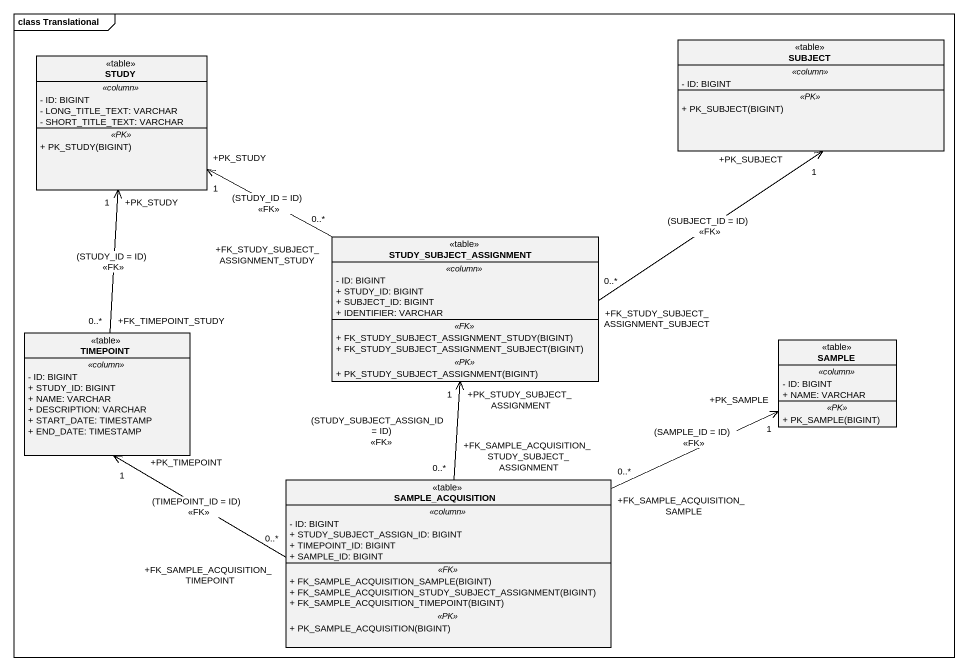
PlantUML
@startuml
mainframe class Translational
hide circle
hide empty members
skinparam classAttributeIconSize 0
class SUBJECT <<table>> {
  .. <<column>> ..
  - ID: BIGINT
  .. <<PK>> ..
  + PK_SUBJECT(BIGINT)
}
class STUDY <<table>> {
  .. <<column>> ..
  - ID: BIGINT
  - LONG_TITLE_TEXT: VARCHAR
  - SHORT_TITLE_TEXT: VARCHAR
  .. <<PK>> ..
  + PK_STUDY(BIGINT)
}
class STUDY_SUBJECT_ASSIGNMENT <<table>> {
  .. <<column>> ..
  - ID: BIGINT
  + STUDY_ID: BIGINT
  + SUBJECT_ID: BIGINT
  + IDENTIFIER: VARCHAR
  .. <<FK>> ..
  + FK_STUDY_SUBJECT_ASSIGNMENT_STUDY(BIGINT)
  + FK_STUDY_SUBJECT_ASSIGNMENT_SUBJECT(BIGINT)
  .. <<PK>> ..
  + PK_STUDY_SUBJECT_ASSIGNMENT(BIGINT)
}
class TIMEPOINT <<table>> {
  .. <<column>> ..
  - ID: BIGINT
  + STUDY_ID: BIGINT
  + NAME: VARCHAR
  + DESCRIPTION: VARCHAR
  + START_DATE: TIMESTAMP
  + END_DATE: TIMESTAMP
}
class SAMPLE <<table>> {
  .. <<column>> ..
  - ID: BIGINT
  + NAME: VARCHAR
  .. <<PK>> ..
  + PK_SAMPLE(BIGINT)
}
class SAMPLE_ACQUISITION <<table>> {
  .. <<column>> ..
  - ID: BIGINT
  + STUDY_SUBJECT_ASSIGN_ID: BIGINT
  + TIMEPOINT_ID: BIGINT
  + SAMPLE_ID: BIGINT
  .. <<FK>> ..
  + FK_SAMPLE_ACQUISITION_SAMPLE(BIGINT)
  + FK_SAMPLE_ACQUISITION_STUDY_SUBJECT_ASSIGNMENT(BIGINT)
  + FK_SAMPLE_ACQUISITION_TIMEPOINT(BIGINT)
  .. <<PK>> ..
  + PK_SAMPLE_ACQUISITION(BIGINT)
}
STUDY_SUBJECT_ASSIGNMENT "+FK_STUDY_SUBJECT_ASSIGNMENT_SUBJECT\n0..*" -up-> "+PK_SUBJECT\n1" SUBJECT : (SUBJECT_ID = ID)\n<<FK>>
STUDY_SUBJECT_ASSIGNMENT "+FK_STUDY_SUBJECT_ASSIGNMENT_STUDY\n0..*" -left-> "+PK_STUDY\n1" STUDY : (STUDY_ID = ID)\n<<FK>>
TIMEPOINT "+FK_TIMEPOINT_STUDY\n0..*" -up-> "+PK_STUDY\n1" STUDY : (STUDY_ID = ID)\n<<FK>>
SAMPLE_ACQUISITION "+FK_SAMPLE_ACQUISITION_STUDY_SUBJECT_ASSIGNMENT\n0..*" -up-> "+PK_STUDY_SUBJECT_ASSIGNMENT\n1" STUDY_SUBJECT_ASSIGNMENT : (STUDY_SUBJECT_ASSIGN_ID = ID)\n<<FK>>
SAMPLE_ACQUISITION "+FK_SAMPLE_ACQUISITION_TIMEPOINT\n0..*" -left-> "+PK_TIMEPOINT\n1" TIMEPOINT : (TIMEPOINT_ID = ID)\n<<FK>>
SAMPLE_ACQUISITION "+FK_SAMPLE_ACQUISITION_SAMPLE\n0..*" -right-> "+PK_SAMPLE\n1" SAMPLE : (SAMPLE_ID = ID)\n<<FK>>
@enduml
